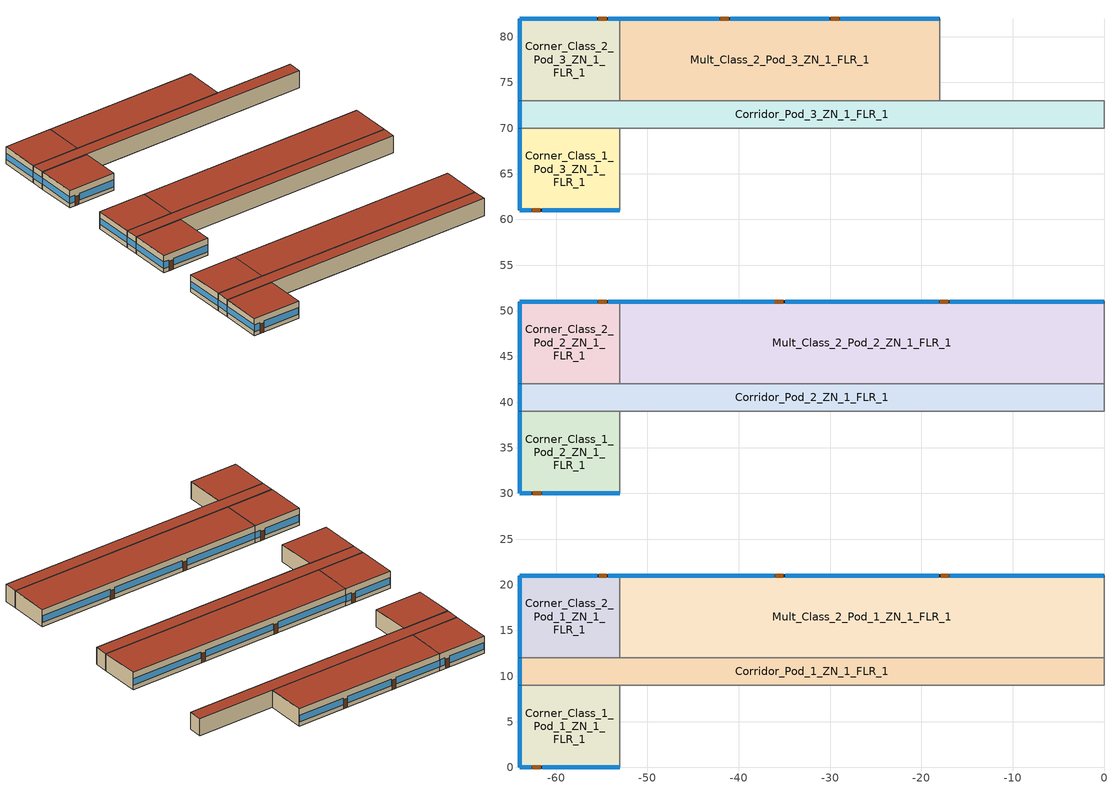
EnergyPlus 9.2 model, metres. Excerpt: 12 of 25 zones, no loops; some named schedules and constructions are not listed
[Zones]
Corner_Class_1_Pod_1_ZN_1_FLR_1
 floor ground (Corner_Class_1_Pod_1_ZN_1_FLR_1_Floor_Ffactor-en-std-replaceme-res-replaceme): -64,9 -53,9 -53,0 -64,0 z0
 wall outside (ext-wall-en-std-replaceme-res-replaceme): -64,9 -64,0 -53,0 z0:4
 wall to Mult_Class_1_Pod_1_ZN_1_FLR_1 (int-wall-en-std-replaceme-res-replaceme): -53,0 -53,9 z0:4
 wall to Corridor_Pod_1_ZN_1_FLR_1 (int-wall-en-std-replaceme-res-replaceme): -53,9 -64,9 z0:4
 window (ext-window-en-std-replaceme): -64,8.95 -64,0.05 z1.1:2.52; -63.95,0 -62.73,0 / -61.51,0 -53.05,0 z0.92:2.51
 door (ext-door-en-std-replaceme): -62.59,0 -61.68,0 z0:2.13
 roof outside (ext-roof-en-std-replaceme-res-replaceme): -64,0 -53,0 -53,9 -64,9 z4
Corridor_Pod_1_ZN_1_FLR_1
 floor ground (Corridor_Pod_1_ZN_1_FLR_1_Floor_Ffactor-en-std-replaceme-res-replaceme): -64,12 0,12 0,9 -64,9 z0
 wall outside (ext-wall-en-std-replaceme-res-replaceme): -64,12 -64,9 z0:4
 wall to Mult_Class_1_Pod_1_ZN_1_FLR_1 (int-wall-en-std-replaceme-res-replaceme): -53,9 0,9 z0:4
 wall to Main_Corridor_ZN_1_FLR_1 (int-wall-en-std-replaceme-res-replaceme): 0,9 0,12 z0:4
 wall to Mult_Class_2_Pod_1_ZN_1_FLR_1 (int-wall-en-std-replaceme-res-replaceme): 0,12 -53,12 z0:4
 wall to Corner_Class_2_Pod_1_ZN_1_FLR_1 (int-wall-en-std-replaceme-res-replaceme): -53,12 -64,12 z0:4
 window (ext-window-en-std-replaceme): -64,11.95 -64,9.05 z1.1:2.55
 roof outside (ext-roof-en-std-replaceme-res-replaceme): -64,9 0,9 0,12 -64,12 z4
Corner_Class_2_Pod_1_ZN_1_FLR_1
 floor ground (Corner_Class_2_Pod_1_ZN_1_FLR_1_Floor_Ffactor-en-std-replaceme-res-replaceme): -64,21 -53,21 -53,12 -64,12 z0
 wall outside (ext-wall-en-std-replaceme-res-replaceme): -53,21 -64,21 -64,12 z0:4
 wall to Mult_Class_2_Pod_1_ZN_1_FLR_1 (int-wall-en-std-replaceme-res-replaceme): -53,12 -53,21 z0:4
 window (ext-window-en-std-replaceme): -64,20.95 -64,12.05 z1.1:2.52; -53.05,21 -54.27,21 / -55.49,21 -63.95,21 z0.92:2.51
 door (ext-door-en-std-replaceme): -54.43,21 -55.34,21 z0:2.13
 roof outside (ext-roof-en-std-replaceme-res-replaceme): -64,12 -53,12 -53,21 -64,21 z4
Mult_Class_2_Pod_1_ZN_1_FLR_1
 floor ground (Mult_Class_2_Pod_1_ZN_1_FLR_1_Floor_Ffactor-en-std-replaceme-res-replaceme): -53,21 0,21 0,12 -53,12 z0
 wall outside (ext-wall-en-std-replaceme-res-replaceme): 0,21 -53,21 z0:4
 wall to Main_Corridor_ZN_1_FLR_1 (int-wall-en-std-replaceme-res-replaceme): 0,12 0,21 z0:4
 window (ext-window-en-std-replaceme): -0.05,21 -16.87,21 / -18.09,21 -34.91,21 / -36.13,21 -52.95,21 z1.03:2.5
 door (ext-door-en-std-replaceme): -16.98,21 -17.89,21 / -35.09,21 -36.01,21 z0:2.13
 roof outside (ext-roof-en-std-replaceme-res-replaceme): -53,12 0,12 0,21 -53,21 z4
Corner_Class_1_Pod_2_ZN_1_FLR_1
 floor ground (Corner_Class_1_Pod_2_ZN_1_FLR_1_Floor_Ffactor-en-std-replaceme-res-replaceme): -64,39 -53,39 -53,30 -64,30 z0
 wall outside (ext-wall-en-std-replaceme-res-replaceme): -64,39 -64,30 -53,30 z0:4
 wall to Mult_Class_1_Pod_2_ZN_1_FLR_1 (int-wall-en-std-replaceme-res-replaceme): -53,30 -53,39 z0:4
 wall to Corridor_Pod_2_ZN_1_FLR_1 (int-wall-en-std-replaceme-res-replaceme): -53,39 -64,39 z0:4
 window (ext-window-en-std-replaceme): -64,38.95 -64,30.05 z1.1:2.52; -63.95,30 -62.73,30 / -61.51,30 -53.05,30 z0.92:2.51
 door (ext-door-en-std-replaceme): -62.53,30 -61.62,30 z0:2.13
 roof outside (ext-roof-en-std-replaceme-res-replaceme): -64,30 -53,30 -53,39 -64,39 z4
Corridor_Pod_2_ZN_1_FLR_1
 floor ground (Corridor_Pod_2_ZN_1_FLR_1_Floor_Ffactor-en-std-replaceme-res-replaceme): -64,42 0,42 0,39 -64,39 z0
 wall outside (ext-wall-en-std-replaceme-res-replaceme): -64,42 -64,39 z0:4
 wall to Mult_Class_1_Pod_2_ZN_1_FLR_1 (int-wall-en-std-replaceme-res-replaceme): -53,39 0,39 z0:4
 wall to Main_Corridor_ZN_1_FLR_1 (int-wall-en-std-replaceme-res-replaceme): 0,39 0,42 z0:4
 wall to Mult_Class_2_Pod_2_ZN_1_FLR_1 (int-wall-en-std-replaceme-res-replaceme): 0,42 -53,42 z0:4
 wall to Corner_Class_2_Pod_2_ZN_1_FLR_1 (int-wall-en-std-replaceme-res-replaceme): -53,42 -64,42 z0:4
 window (ext-window-en-std-replaceme): -64,41.95 -64,39.05 z1.1:2.55
 roof outside (ext-roof-en-std-replaceme-res-replaceme): -64,39 0,39 0,42 -64,42 z4
Corner_Class_2_Pod_2_ZN_1_FLR_1
 floor ground (Corner_Class_2_Pod_2_ZN_1_FLR_1_Floor_Ffactor-en-std-replaceme-res-replaceme): -64,51 -53,51 -53,42 -64,42 z0
 wall outside (ext-wall-en-std-replaceme-res-replaceme): -53,51 -64,51 -64,42 z0:4
 wall to Mult_Class_2_Pod_2_ZN_1_FLR_1 (int-wall-en-std-replaceme-res-replaceme): -53,42 -53,51 z0:4
 window (ext-window-en-std-replaceme): -64,50.95 -64,42.05 z1.1:2.52; -53.05,51 -54.27,51 / -55.49,51 -63.95,51 z0.92:2.51
 door (ext-door-en-std-replaceme): -54.45,51 -55.36,51 z0:2.13
 roof outside (ext-roof-en-std-replaceme-res-replaceme): -64,42 -53,42 -53,51 -64,51 z4
Mult_Class_2_Pod_2_ZN_1_FLR_1
 floor ground (Mult_Class_2_Pod_2_ZN_1_FLR_1_Floor_Ffactor-en-std-replaceme-res-replaceme): -53,51 0,51 0,42 -53,42 z0
 wall outside (ext-wall-en-std-replaceme-res-replaceme): 0,51 -53,51 z0:4
 wall to Main_Corridor_ZN_1_FLR_1 (int-wall-en-std-replaceme-res-replaceme): 0,42 0,51 z0:4
 window (ext-window-en-std-replaceme): -0.05,51 -16.87,51 / -18.09,51 -34.91,51 / -36.13,51 -52.95,51 z1.03:2.5
 door (ext-door-en-std-replaceme): -17.05,51 -17.96,51 / -35.11,51 -36.02,51 z0:2.13
 roof outside (ext-roof-en-std-replaceme-res-replaceme): -53,42 0,42 0,51 -53,51 z4
Corner_Class_1_Pod_3_ZN_1_FLR_1
 floor ground (Corner_Class_1_Pod_3_ZN_1_FLR_1_Floor_Ffactor-en-std-replaceme-res-replaceme): -64,70 -53,70 -53,61 -64,61 z0
 wall outside (ext-wall-en-std-replaceme-res-replaceme): -64,70 -64,61 -53,61 z0:4
 wall to Mult_Class_1_Pod_3_ZN_1_FLR_1 (int-wall-en-std-replaceme-res-replaceme): -53,61 -53,70 z0:4
 wall to Corridor_Pod_3_ZN_1_FLR_1 (int-wall-en-std-replaceme-res-replaceme): -53,70 -64,70 z0:4
 window (ext-window-en-std-replaceme): -64,69.95 -64,61.05 z1.1:2.52; -63.95,61 -62.73,61 / -61.51,61 -53.05,61 z0.92:2.51
 door (ext-door-en-std-replaceme): -62.62,61 -61.7,61 z0:2.13
 roof outside (ext-roof-en-std-replaceme-res-replaceme): -64,61 -53,61 -53,70 -64,70 z4
Corridor_Pod_3_ZN_1_FLR_1
 floor ground (Corridor_Pod_3_ZN_1_FLR_1_Floor_Ffactor-en-std-replaceme-res-replaceme): -64,73 0,73 0,70 -64,70 z0
 wall outside (ext-wall-en-std-replaceme-res-replaceme): -64,73 -64,70 z0:4
 wall to Mult_Class_1_Pod_3_ZN_1_FLR_1 (int-wall-en-std-replaceme-res-replaceme): -53,70 0,70 z0:4
 wall to Library_Media_Center_ZN_1_FLR_1 (int-wall-en-std-replaceme-res-replaceme): 0,70 0,73 z0:4
 wall to Computer_Class_ZN_1_FLR_1 (int-wall-en-std-replaceme-res-replaceme): 0,73 -18,73 z0:4
 wall to Mult_Class_2_Pod_3_ZN_1_FLR_1 (int-wall-en-std-replaceme-res-replaceme): -18,73 -53,73 z0:4
 wall to Corner_Class_2_Pod_3_ZN_1_FLR_1 (int-wall-en-std-replaceme-res-replaceme): -53,73 -64,73 z0:4
 window (ext-window-en-std-replaceme): -64,72.95 -64,70.05 z1.1:2.55
 roof outside (ext-roof-en-std-replaceme-res-replaceme): -64,70 0,70 0,73 -64,73 z4
Corner_Class_2_Pod_3_ZN_1_FLR_1
 floor ground (Corner_Class_2_Pod_3_ZN_1_FLR_1_Floor_Ffactor-en-std-replaceme-res-replaceme): -64,82 -53,82 -53,73 -64,73 z0
 wall outside (ext-wall-en-std-replaceme-res-replaceme): -53,82 -64,82 -64,73 z0:4
 wall to Mult_Class_2_Pod_3_ZN_1_FLR_1 (int-wall-en-std-replaceme-res-replaceme): -53,73 -53,82 z0:4
 window (ext-window-en-std-replaceme): -53.05,82 -54.27,82 / -55.52,82 -63.95,82 z0.92:2.51; -64,81.95 -64,73.05 z1.1:2.52
 door (ext-door-en-std-replaceme): -54.44,82 -55.36,82 z0:2.13
 roof outside (ext-roof-en-std-replaceme-res-replaceme): -64,73 -53,73 -53,82 -64,82 z4
Mult_Class_2_Pod_3_ZN_1_FLR_1
 floor ground (Mult_Class_2_Pod_3_ZN_1_FLR_1_Floor_Ffactor-en-std-replaceme-res-replaceme): -53,82 -18,82 -18,73 -53,73 z0
 wall outside (ext-wall-en-std-replaceme-res-replaceme): -18,82 -53,82 z0:4
 wall to Computer_Class_ZN_1_FLR_1 (int-wall-en-std-replaceme-res-replaceme): -18,73 -18,82 z0:4
 window (ext-window-en-std-replaceme): -18.05,82 -28.87,82 / -30.09,82 -40.91,82 / -42.13,82 -52.95,82 z0.99:2.5
 door (ext-door-en-std-replaceme): -29,82 -29.92,82 / -41.09,82 -42.01,82 z0:2.13
 roof outside (ext-roof-en-std-replaceme-res-replaceme): -53,73 -18,73 -18,82 -53,82 z4
[Building]
SchoolPrimary-en-standard-RES0: North Axis=0; Terrain=City; Loads Convergence Tolerance Value=0.04; Temperature Convergence Tolerance Value=0.2; Solar Distribution=FullInteriorAndExterior; Maximum Number of Warmup Days=25; Minimum Number of Warmup Days=6
[Site:Location]
New.York-John.F.Kennedy.Intl.AP_NY_USA WMO=744860: Latitude=40.66; Longitude=-73.8; Time Zone=-5; Elevation=7
[SizingPeriod:DesignDay] Day of Month=21; DryBulb Temperature Range Modifier Type=DefaultMultipliers; Humidity Condition Type=Wetbulb; Barometric Pressure=101241; Rain Indicator=No; Snow Indicator=No; Daylight Saving Time Indicator=No
Name | Month | Day Type | Maximum DryBulb Temperature | Daily DryBulb Temperature Range | Wetbulb or DewPoint at Maximum DryBulb | Wind Speed | Wind Direction | Solar Model Indicator | Sky Clearness | ASHRAE Clear Sky Optical Depth for Beam Irradiance taub | ASHRAE Clear Sky Optical Depth for Diffuse Irradiance taud
New.York-John.F.Kennedy.Intl.AP_NY_USA Ann Htg 99.6% Condns DB | 1 | WinterDesignDay | -10.7 | 0 | -10.7 | 7.5 | 320 | ASHRAEClearSky | 0
New.York-John.F.Kennedy.Intl.AP_NY_USA Ann Clg .4% Condns DB=>MWB | 7 | SummerDesignDay | 32.1 | 7.4 | 23.1 | 5.6 | 230 | ASHRAETau |  | 0.541 | 1.8
[Site:GroundTemperature:FCfactorMethod]
January Ground Temperature=14; February Ground Temperature=7.3; March Ground Temperature=3.3; April Ground Temperature=1.2; May Ground Temperature=-0.2; June Ground Temperature=5.6; July Ground Temperature=10.9; August Ground Temperature=16.1; September Ground Temperature=21.7; October Ground Temperature=25; November Ground Temperature=24.8; December Ground Temperature=19.9
[Site:WaterMainsTemperature]
Calculation Method=Correlation; Annual Average Outdoor Air Temperature=12.4667; Maximum Difference In Monthly Average Outdoor Air Temperatures=25.2
[Material]
Std Wood 6inch-en-efficient: Roughness=MediumSmooth; Thickness=0.15; Conductivity=0.12; Density=540; Specific Heat=1210; Thermal Absorptance=0.9; Solar Absorptance=0.7; Visible Absorptance=0.7
[Construction]
InteriorFurnishings: Std Wood 6inch-en-efficient
[Zone] Type=1; Multiplier=1; Ceiling Height=4; Floor Area=autocalculate; Part of Total Floor Area=Yes
Name | Volume
Corner_Class_1_Pod_1_ZN_1_FLR_1; Corner_Class_2_Pod_1_ZN_1_FLR_1; Corner_Class_1_Pod_2_ZN_1_FLR_1; Corner_Class_2_Pod_2_ZN_1_FLR_1; Corner_Class_1_Pod_3_ZN_1_FLR_1; Corner_Class_2_Pod_3_ZN_1_FLR_1 | 396
Corridor_Pod_1_ZN_1_FLR_1; Corridor_Pod_2_ZN_1_FLR_1; Corridor_Pod_3_ZN_1_FLR_1 | 768
Mult_Class_2_Pod_1_ZN_1_FLR_1; Mult_Class_2_Pod_2_ZN_1_FLR_1 | 1908
Mult_Class_2_Pod_3_ZN_1_FLR_1 | 1260
[InternalMass] Construction=InteriorFurnishings
Name | Zone or ZoneList | Surface Area
Corner_Class_1_Pod_1_ZN_1_FLR_1_InternalMass_1 | Corner_Class_1_Pod_1_ZN_1_FLR_1 | 198
Corridor_Pod_1_ZN_1_FLR_1_InternalMass_1 | Corridor_Pod_1_ZN_1_FLR_1 | 384
Corner_Class_2_Pod_1_ZN_1_FLR_1_InternalMass_1 | Corner_Class_2_Pod_1_ZN_1_FLR_1 | 198
Mult_Class_2_Pod_1_ZN_1_FLR_1_InternalMass_1 | Mult_Class_2_Pod_1_ZN_1_FLR_1 | 954
Corner_Class_1_Pod_2_ZN_1_FLR_1_InternalMass_1 | Corner_Class_1_Pod_2_ZN_1_FLR_1 | 198
Corridor_Pod_2_ZN_1_FLR_1_InternalMass_1 | Corridor_Pod_2_ZN_1_FLR_1 | 384
Corner_Class_2_Pod_2_ZN_1_FLR_1_InternalMass_1 | Corner_Class_2_Pod_2_ZN_1_FLR_1 | 198
Mult_Class_2_Pod_2_ZN_1_FLR_1_InternalMass_1 | Mult_Class_2_Pod_2_ZN_1_FLR_1 | 954
Corner_Class_1_Pod_3_ZN_1_FLR_1_InternalMass_1 | Corner_Class_1_Pod_3_ZN_1_FLR_1 | 198
Corridor_Pod_3_ZN_1_FLR_1_InternalMass_1 | Corridor_Pod_3_ZN_1_FLR_1 | 384
Corner_Class_2_Pod_3_ZN_1_FLR_1_InternalMass_1 | Corner_Class_2_Pod_3_ZN_1_FLR_1 | 198
Mult_Class_2_Pod_3_ZN_1_FLR_1_InternalMass_1 | Mult_Class_2_Pod_3_ZN_1_FLR_1 | 630
[People] Number of People Schedule=BLDG_OCC_SCH; Fraction Radiant=0.3; Sensible Heat Fraction=AUTOCALCULATE; Activity Level Schedule=ACTIVITY_SCH; Enable ASHRAE 55 Comfort Warnings=No; Mean Radiant Temperature Calculation Type=ZoneAveraged; Work Efficiency Schedule=WORK_EFF_SCH; Clothing Insulation Calculation Method=ClothingInsulationSchedule; Clothing Insulation Schedule=CLOTHING_SCH; Air Velocity Schedule=AIR_VELO_SCH; Thermal Comfort Model 1 Type=FANGER
Name | Zone or ZoneList | Number of People Calculation Method | Zone Floor Area per Person | Number of People
Corner_Class_1_Pod_1_ZN_1_FLR_1 | Corner_Class_1_Pod_1_ZN_1_FLR_1 | Area/Person | 3.716
Corridor_Pod_1_ZN_1_FLR_1 | Corridor_Pod_1_ZN_1_FLR_1 | People |  | 0
Corner_Class_2_Pod_1_ZN_1_FLR_1 | Corner_Class_2_Pod_1_ZN_1_FLR_1 | Area/Person | 3.716
Mult_Class_2_Pod_1_ZN_1_FLR_1 | Mult_Class_2_Pod_1_ZN_1_FLR_1 | Area/Person | 3.716
Corner_Class_1_Pod_2_ZN_1_FLR_1 | Corner_Class_1_Pod_2_ZN_1_FLR_1 | Area/Person | 3.716
Corridor_Pod_2_ZN_1_FLR_1 | Corridor_Pod_2_ZN_1_FLR_1 | People |  | 0
Corner_Class_2_Pod_2_ZN_1_FLR_1 | Corner_Class_2_Pod_2_ZN_1_FLR_1 | Area/Person | 3.716
Mult_Class_2_Pod_2_ZN_1_FLR_1 | Mult_Class_2_Pod_2_ZN_1_FLR_1 | Area/Person | 3.716
Corner_Class_1_Pod_3_ZN_1_FLR_1 | Corner_Class_1_Pod_3_ZN_1_FLR_1 | Area/Person | 3.716
Corridor_Pod_3_ZN_1_FLR_1 | Corridor_Pod_3_ZN_1_FLR_1 | People |  | 0
Corner_Class_2_Pod_3_ZN_1_FLR_1 | Corner_Class_2_Pod_3_ZN_1_FLR_1 | Area/Person | 3.716
Mult_Class_2_Pod_3_ZN_1_FLR_1 | Mult_Class_2_Pod_3_ZN_1_FLR_1 | Area/Person | 3.716
[Lights] Design Level Calculation Method=Watts/Area; Return Air Fraction=0; Fraction Radiant=0.37; Fraction Visible=0.2; Fraction Replaceable=1; EndUse Subcategory=LightsWired; Return Air Fraction Calculated from Plenum Temperature=No
Name | Zone or ZoneList | Schedule | Watts per Zone Floor Area
Corner_Class_1_Pod_1_ZN_1_FLR_1_Lights | Corner_Class_1_Pod_1_ZN_1_FLR_1 | BLDG_LIGHT_CLASSROOM_SCH | 7.64238
Corridor_Pod_1_ZN_1_FLR_1_Lights | Corridor_Pod_1_ZN_1_FLR_1 | BLDG_LIGHT_CORRIDOR_SCH | 4.4132
Corner_Class_2_Pod_1_ZN_1_FLR_1_Lights | Corner_Class_2_Pod_1_ZN_1_FLR_1 | BLDG_LIGHT_CLASSROOM_SCH | 7.64238
Mult_Class_2_Pod_1_ZN_1_FLR_1_Lights | Mult_Class_2_Pod_1_ZN_1_FLR_1 | BLDG_LIGHT_CLASSROOM_SCH | 7.64238
Corner_Class_1_Pod_2_ZN_1_FLR_1_Lights | Corner_Class_1_Pod_2_ZN_1_FLR_1 | BLDG_LIGHT_CLASSROOM_SCH | 7.64238
Corridor_Pod_2_ZN_1_FLR_1_Lights | Corridor_Pod_2_ZN_1_FLR_1 | BLDG_LIGHT_CORRIDOR_SCH | 4.4132
Corner_Class_2_Pod_2_ZN_1_FLR_1_Lights | Corner_Class_2_Pod_2_ZN_1_FLR_1 | BLDG_LIGHT_CLASSROOM_SCH | 7.64238
Mult_Class_2_Pod_2_ZN_1_FLR_1_Lights | Mult_Class_2_Pod_2_ZN_1_FLR_1 | BLDG_LIGHT_CLASSROOM_SCH | 7.64238
Corner_Class_1_Pod_3_ZN_1_FLR_1_Lights | Corner_Class_1_Pod_3_ZN_1_FLR_1 | BLDG_LIGHT_CLASSROOM_SCH | 7.64238
Corridor_Pod_3_ZN_1_FLR_1_Lights | Corridor_Pod_3_ZN_1_FLR_1 | BLDG_LIGHT_CORRIDOR_SCH | 4.4132
Corner_Class_2_Pod_3_ZN_1_FLR_1_Lights | Corner_Class_2_Pod_3_ZN_1_FLR_1 | BLDG_LIGHT_CLASSROOM_SCH | 7.64238
Mult_Class_2_Pod_3_ZN_1_FLR_1_Lights | Mult_Class_2_Pod_3_ZN_1_FLR_1 | BLDG_LIGHT_CLASSROOM_SCH | 7.64238
[ElectricEquipment] Schedule=BLDG_EQUIP_SCH; Design Level Calculation Method=EquipmentLevel; Fraction Latent=0; Fraction Radiant=0.5; Fraction Lost=0; EndUse Subcategory=MiscPlug
Name | Zone or ZoneList | Design Level
Corner_Class_1_Pod_1_ZN_1_FLR_1_PlugMisc_Equip | Corner_Class_1_Pod_1_ZN_1_FLR_1 | 1485
Corridor_Pod_1_ZN_1_FLR_1_PlugMisc_Equip | Corridor_Pod_1_ZN_1_FLR_1 | 768
Corner_Class_2_Pod_1_ZN_1_FLR_1_PlugMisc_Equip | Corner_Class_2_Pod_1_ZN_1_FLR_1 | 1485
Mult_Class_2_Pod_1_ZN_1_FLR_1_PlugMisc_Equip | Mult_Class_2_Pod_1_ZN_1_FLR_1 | 7155
Corner_Class_1_Pod_2_ZN_1_FLR_1_PlugMisc_Equip | Corner_Class_1_Pod_2_ZN_1_FLR_1 | 1485
Corridor_Pod_2_ZN_1_FLR_1_PlugMisc_Equip | Corridor_Pod_2_ZN_1_FLR_1 | 768
Corner_Class_2_Pod_2_ZN_1_FLR_1_PlugMisc_Equip | Corner_Class_2_Pod_2_ZN_1_FLR_1 | 1485
Mult_Class_2_Pod_2_ZN_1_FLR_1_PlugMisc_Equip | Mult_Class_2_Pod_2_ZN_1_FLR_1 | 7155
Corner_Class_1_Pod_3_ZN_1_FLR_1_PlugMisc_Equip | Corner_Class_1_Pod_3_ZN_1_FLR_1 | 1485
Corridor_Pod_3_ZN_1_FLR_1_PlugMisc_Equip | Corridor_Pod_3_ZN_1_FLR_1 | 768
Corner_Class_2_Pod_3_ZN_1_FLR_1_PlugMisc_Equip | Corner_Class_2_Pod_3_ZN_1_FLR_1 | 1485
Mult_Class_2_Pod_3_ZN_1_FLR_1_PlugMisc_Equip | Mult_Class_2_Pod_3_ZN_1_FLR_1 | 4725
[Daylighting:Controls] Daylighting Method=SplitFlux; Lighting Control Type=Continuousoff; Minimum Input Power Fraction for Continuous or ContinuousOff Dimming Control=0.2; Minimum Light Output Fraction for Continuous or ContinuousOff Dimming Control=0.2; Number of Stepped Control Steps=3; Probability Lighting will be Reset When Needed in Manual Stepped Control=1; Maximum Allowable Discomfort Glare Index=22; Illuminance Setpoint at Reference Point 1=377; Illuminance Setpoint at Reference Point 2=377
Name | Zone | Glare Calculation Daylighting Reference Point | Glare Calculation Azimuth Angle of View Direction Clockwise from Zone yAxis | Daylighting Reference Point 1 | Fraction of Zone Controlled by Reference Point 1 | Daylighting Reference Point 2 | Fraction of Zone Controlled by Reference Point 2
Corner_Class_1_Pod_1_ZN_1_FLR_1_DaylCtrl | Corner_Class_1_Pod_1_ZN_1_FLR_1 | Corner_Class_1_Pod_1_ZN_1_FLR_1_DaylRefPt1 | 180 | Corner_Class_1_Pod_1_ZN_1_FLR_1_DaylRefPt1 | 0.56 | Corner_Class_1_Pod_1_ZN_1_FLR_1_DaylRefPt2 | 0.2
Corner_Class_2_Pod_1_ZN_1_FLR_1_DaylCtrl | Corner_Class_2_Pod_1_ZN_1_FLR_1 | Corner_Class_2_Pod_1_ZN_1_FLR_1_DaylRefPt1 | 270 | Corner_Class_2_Pod_1_ZN_1_FLR_1_DaylRefPt1 | 0.56 | Corner_Class_2_Pod_1_ZN_1_FLR_1_DaylRefPt2 | 0.22
Mult_Class_2_Pod_1_ZN_1_FLR_1_DaylCtrl | Mult_Class_2_Pod_1_ZN_1_FLR_1 | Mult_Class_2_Pod_1_ZN_1_FLR_1_DaylRefPt1 | 0 | Mult_Class_2_Pod_1_ZN_1_FLR_1_DaylRefPt1 | 0.28 | Mult_Class_2_Pod_1_ZN_1_FLR_1_DaylRefPt2 | 0.28
Corner_Class_1_Pod_2_ZN_1_FLR_1_DaylCtrl | Corner_Class_1_Pod_2_ZN_1_FLR_1 | Corner_Class_1_Pod_2_ZN_1_FLR_1_DaylRefPt1 | 180 | Corner_Class_1_Pod_2_ZN_1_FLR_1_DaylRefPt1 | 0.56 | Corner_Class_1_Pod_2_ZN_1_FLR_1_DaylRefPt2 | 0.2
Corner_Class_2_Pod_2_ZN_1_FLR_1_DaylCtrl | Corner_Class_2_Pod_2_ZN_1_FLR_1 | Corner_Class_2_Pod_2_ZN_1_FLR_1_DaylRefPt1 | 270 | Corner_Class_2_Pod_2_ZN_1_FLR_1_DaylRefPt1 | 0.56 | Corner_Class_2_Pod_2_ZN_1_FLR_1_DaylRefPt2 | 0.2
Mult_Class_2_Pod_2_ZN_1_FLR_1_DaylCtrl | Mult_Class_2_Pod_2_ZN_1_FLR_1 | Mult_Class_2_Pod_2_ZN_1_FLR_1_DaylRefPt1 | 0 | Mult_Class_2_Pod_2_ZN_1_FLR_1_DaylRefPt1 | 0.28 | Mult_Class_2_Pod_2_ZN_1_FLR_1_DaylRefPt2 | 0.28
Corner_Class_1_Pod_3_ZN_1_FLR_1_DaylCtrl | Corner_Class_1_Pod_3_ZN_1_FLR_1 | Corner_Class_1_Pod_3_ZN_1_FLR_1_DaylRefPt1 | 180 | Corner_Class_1_Pod_3_ZN_1_FLR_1_DaylRefPt1 | 0.56 | Corner_Class_1_Pod_3_ZN_1_FLR_1_DaylRefPt2 | 0.2
Corner_Class_2_Pod_3_ZN_1_FLR_1_DaylCtrl | Corner_Class_2_Pod_3_ZN_1_FLR_1 | Corner_Class_2_Pod_3_ZN_1_FLR_1_DaylRefPt1 | 270 | Corner_Class_2_Pod_3_ZN_1_FLR_1_DaylRefPt1 | 0.56 | Corner_Class_2_Pod_3_ZN_1_FLR_1_DaylRefPt2 | 0.2
Mult_Class_2_Pod_3_ZN_1_FLR_1_DaylCtrl | Mult_Class_2_Pod_3_ZN_1_FLR_1 | Mult_Class_2_Pod_3_ZN_1_FLR_1_DaylRefPt1 | 0 | Mult_Class_2_Pod_3_ZN_1_FLR_1_DaylRefPt1 | 0.28 | Mult_Class_2_Pod_3_ZN_1_FLR_1_DaylRefPt2 | 0.28
[ZoneInfiltration:DesignFlowRate] Schedule=INFIL_SCH_PNNL; Design Flow Rate Calculation Method=Flow/ExteriorArea; Constant Term Coefficient=0; Temperature Term Coefficient=0; Velocity Term Coefficient=0.224; Velocity Squared Term Coefficient=0
Name | Zone or ZoneList | Flow per Exterior Surface Area
Corner_Class_1_Pod_1_ZN_1_FLR_1_Infiltration | Corner_Class_1_Pod_1_ZN_1_FLR_1 | 0.000254325
Corridor_Pod_1_ZN_1_FLR_1_Infiltration | Corridor_Pod_1_ZN_1_FLR_1 | 3.35686e-05
Corner_Class_2_Pod_1_ZN_1_FLR_1_Infiltration | Corner_Class_2_Pod_1_ZN_1_FLR_1 | 0.000254325
Mult_Class_2_Pod_1_ZN_1_FLR_1_Infiltration | Mult_Class_2_Pod_1_ZN_1_FLR_1 | 0.00017524
Corner_Class_1_Pod_2_ZN_1_FLR_1_Infiltration | Corner_Class_1_Pod_2_ZN_1_FLR_1 | 0.000254325
Corridor_Pod_2_ZN_1_FLR_1_Infiltration | Corridor_Pod_2_ZN_1_FLR_1 | 3.35686e-05
Corner_Class_2_Pod_2_ZN_1_FLR_1_Infiltration | Corner_Class_2_Pod_2_ZN_1_FLR_1 | 0.000254325
Mult_Class_2_Pod_2_ZN_1_FLR_1_Infiltration | Mult_Class_2_Pod_2_ZN_1_FLR_1 | 0.00017524
Corner_Class_1_Pod_3_ZN_1_FLR_1_Infiltration | Corner_Class_1_Pod_3_ZN_1_FLR_1 | 0.000254325
Corridor_Pod_3_ZN_1_FLR_1_Infiltration | Corridor_Pod_3_ZN_1_FLR_1 | 3.35686e-05
Corner_Class_2_Pod_3_ZN_1_FLR_1_Infiltration | Corner_Class_2_Pod_3_ZN_1_FLR_1 | 0.000254325
Mult_Class_2_Pod_3_ZN_1_FLR_1_Infiltration | Mult_Class_2_Pod_3_ZN_1_FLR_1 | 0.00017524
[Exterior:Lights] Control Option=AstronomicalClock; EndUse Subcategory=General
Name | Schedule | Design Level
Exterior_Lights_a | Exterior_lighting_schedule_a | 150.48
Exterior_Lights_b | Exterior_lighting_schedule_b_2016 | 1645.9
Exterior_Lights_c | Exterior_lighting_schedule_c_2016 | 584.3
[HVACTEMPLATE:THERMOSTAT]
Name | Heating Setpoint Schedule | Cooling Setpoint Schedule
dual_thermostat_Corner_Class_1_Pod_1_ZN_1_FLR_1; dual_thermostat_Mult_Class_1_Pod_1_ZN_1_FLR_1; dual_thermostat_Corridor_Pod_1_ZN_1_FLR_1; dual_thermostat_Corner_Class_2_Pod_1_ZN_1_FLR_1; dual_thermostat_Mult_Class_2_Pod_1_ZN_1_FLR_1; dual_thermostat_Corner_Class_1_Pod_2_ZN_1_FLR_1; dual_thermostat_Mult_Class_1_Pod_2_ZN_1_FLR_1; dual_thermostat_Corridor_Pod_2_ZN_1_FLR_1; dual_thermostat_Corner_Class_2_Pod_2_ZN_1_FLR_1; dual_thermostat_Mult_Class_2_Pod_2_ZN_1_FLR_1; dual_thermostat_Corner_Class_1_Pod_3_ZN_1_FLR_1; dual_thermostat_Mult_Class_1_Pod_3_ZN_1_FLR_1; dual_thermostat_Corridor_Pod_3_ZN_1_FLR_1; dual_thermostat_Corner_Class_2_Pod_3_ZN_1_FLR_1; dual_thermostat_Mult_Class_2_Pod_3_ZN_1_FLR_1; dual_thermostat_Computer_Class_ZN_1_FLR_1; dual_thermostat_Main_Corridor_ZN_1_FLR_1; dual_thermostat_Lobby_ZN_1_FLR_1; dual_thermostat_Library_Media_Center_ZN_1_FLR_1 | HTGSETP_SCH_YES_OPTIMUM | CLGSETP_SCH_YES_OPTIMUM
dual_thermostat_Mech_ZN_1_FLR_1; dual_thermostat_Bath_ZN_1_FLR_1 | HTGSETP_SCH_Setback | CLGSETP_SCH_setup
dual_thermostat_Offices_ZN_1_FLR_1 | HTGSETP_SCH_YES_OPTIMUM_w_SB | CLGSETP_SCH_YES_OPTIMUM_w_SB
dual_thermostat_Gym_ZN_1_FLR_1; dual_thermostat_Kitchen_ZN_1_FLR_1; dual_thermostat_Cafeteria_ZN_1_FLR_1 | HTGSETP_SCH_NO_OPTIMUM | CLGSETP_SCH_NO_OPTIMUM
[HVACTEMPLATE:ZONE:IDEALLOADSAIRSYSTEM] System Availability Schedule=ALWAYS_ON; Maximum Heating Supply Air Temperature=40; Minimum Cooling Supply Air Temperature=12.8; Maximum Heating Supply Air Humidity Ratio=0.008; Minimum Cooling Supply Air Humidity Ratio=0.0085; Heating Limit=LimitFlowRateAndCapacity; Maximum Heating Air Flow Rate=autosize; Maximum Sensible Heating Capacity=autosize; Cooling Limit=LimitFlowRateAndCapacity; Maximum Cooling Air Flow Rate=autosize; Maximum Total Cooling Capacity=autosize; Heating Availability Schedule=ALWAYS_ON; Cooling Availability Schedule=ALWAYS_ON; Dehumidification Control Type=None; Cooling Sensible Heat Ratio=0.7; Humidification Control Type=None; Humidification Setpoint=65; Outdoor Air Method=Flow/Area; Outdoor Air Flow Rate per Person=0.00944; Outdoor Air Flow Rate per Zone=0; Demand Controlled Ventilation Type=None; Outdoor Air Economizer Type=DifferentialEnthalpy; Heat Recovery Type=None; Sensible Heat Recovery Effectiveness=0.7; Latent Heat Recovery Effectiveness=0.65
Name | Template Thermostat | Outdoor Air Flow Rate per Zone Floor Area
Corner_Class_1_Pod_1_ZN_1_FLR_1 | dual_thermostat_Corner_Class_1_Pod_1_ZN_1_FLR_1 | 0.00187948
Corridor_Pod_1_ZN_1_FLR_1 | dual_thermostat_Corridor_Pod_1_ZN_1_FLR_1 | 0.000304781
Corner_Class_2_Pod_1_ZN_1_FLR_1 | dual_thermostat_Corner_Class_2_Pod_1_ZN_1_FLR_1 | 0.00187948
Mult_Class_2_Pod_1_ZN_1_FLR_1 | dual_thermostat_Mult_Class_2_Pod_1_ZN_1_FLR_1 | 0.00187948
Corner_Class_1_Pod_2_ZN_1_FLR_1 | dual_thermostat_Corner_Class_1_Pod_2_ZN_1_FLR_1 | 0.00187948
Corridor_Pod_2_ZN_1_FLR_1 | dual_thermostat_Corridor_Pod_2_ZN_1_FLR_1 | 0.000304781
Corner_Class_2_Pod_2_ZN_1_FLR_1 | dual_thermostat_Corner_Class_2_Pod_2_ZN_1_FLR_1 | 0.00187948
Mult_Class_2_Pod_2_ZN_1_FLR_1 | dual_thermostat_Mult_Class_2_Pod_2_ZN_1_FLR_1 | 0.00187948
Corner_Class_1_Pod_3_ZN_1_FLR_1 | dual_thermostat_Corner_Class_1_Pod_3_ZN_1_FLR_1 | 0.00187948
Corridor_Pod_3_ZN_1_FLR_1 | dual_thermostat_Corridor_Pod_3_ZN_1_FLR_1 | 0.000304781
Corner_Class_2_Pod_3_ZN_1_FLR_1 | dual_thermostat_Corner_Class_2_Pod_3_ZN_1_FLR_1 | 0.00187948
Mult_Class_2_Pod_3_ZN_1_FLR_1 | dual_thermostat_Mult_Class_2_Pod_3_ZN_1_FLR_1 | 0.00187948
[EnergyManagementSystem:Sensor]
Name | OutputVariable or OutputMeter | OutputVariable or OutputMeter Index Key
Facility_Int_LTG | InteriorLights:Electricity
OAT_F | Site Outdoor Air Drybulb Temperature
OAT | Site Outdoor Air Drybulb Temperature | Environment
ActualOccupancy | Schedule Value | Offices Binary Occupancy
cCL1_Pod_1_ZN_1_FLR_1_LSr | Zone Lights Electric Power | Corner_Class_1_Pod_1_ZN_1_FLR_1
cCL1_Pod_1_ZN_1_FLR_1_OSr; cPOD1_ZN_1_FLR_1_OSr; cPOD2_ZN_1_FLR_1_OSr; cPOD3_ZN_1_FLR_1_OSr; Main_Corridor_ZN_1_FLR_1_OSr; Lobby_ZN_1_FLR_1_OSr; Mech_ZN_1_FLR_1_OSr; Bath_ZN_1_FLR_1_OSr | People Occupant Count | Corner_Class_1_Pod_1_ZN_1_FLR_1
cPOD1_ZN_1_FLR_1_LSr | Zone Lights Electric Power | Corridor_Pod_1_ZN_1_FLR_1
cCL2_Pod_1_ZN_1_FLR_1_LSr | Zone Lights Electric Power | Corner_Class_2_Pod_1_ZN_1_FLR_1
cCL2_Pod_1_ZN_1_FLR_1_OSr | People Occupant Count | Corner_Class_2_Pod_1_ZN_1_FLR_1
mCl2_Pod_1_ZN_1_FLR_1_LSr | Zone Lights Electric Power | Mult_Class_2_Pod_1_ZN_1_FLR_1
mCl2_Pod_1_ZN_1_FLR_1_OSr | People Occupant Count | Mult_Class_2_Pod_1_ZN_1_FLR_1
cCL1_Pod_2_ZN_1_FLR_1_LSr | Zone Lights Electric Power | Corner_Class_1_Pod_2_ZN_1_FLR_1
cCL1_Pod_2_ZN_1_FLR_1_OSr | People Occupant Count | Corner_Class_1_Pod_2_ZN_1_FLR_1
cPOD2_ZN_1_FLR_1_LSr | Zone Lights Electric Power | Corridor_Pod_2_ZN_1_FLR_1
cCL2_Pod_2_ZN_1_FLR_1_LSr | Zone Lights Electric Power | Corner_Class_2_Pod_2_ZN_1_FLR_1
cCL2_Pod_2_ZN_1_FLR_1_OSr | People Occupant Count | Corner_Class_2_Pod_2_ZN_1_FLR_1
mCl2_Pod_2_ZN_1_FLR_1_LSr | Zone Lights Electric Power | Mult_Class_2_Pod_2_ZN_1_FLR_1
mCl2_Pod_2_ZN_1_FLR_1_OSr | People Occupant Count | Mult_Class_2_Pod_2_ZN_1_FLR_1
cCL1_Pod_3_ZN_1_FLR_1_LSr | Zone Lights Electric Power | Corner_Class_1_Pod_3_ZN_1_FLR_1
cCL1_Pod_3_ZN_1_FLR_1_OSr | People Occupant Count | Corner_Class_1_Pod_3_ZN_1_FLR_1
cPOD3_ZN_1_FLR_1_LSr | Zone Lights Electric Power | Corridor_Pod_3_ZN_1_FLR_1
cCL2_Pod_3_ZN_1_FLR_1_LSr | Zone Lights Electric Power | Corner_Class_2_Pod_3_ZN_1_FLR_1
cCL2_Pod_3_ZN_1_FLR_1_OSr | People Occupant Count | Corner_Class_2_Pod_3_ZN_1_FLR_1
mCl2_Pod_3_ZN_1_FLR_1_LSr | Zone Lights Electric Power | Mult_Class_2_Pod_3_ZN_1_FLR_1
mCl2_Pod_3_ZN_1_FLR_1_OSr | People Occupant Count | Mult_Class_2_Pod_3_ZN_1_FLR_1
[EnergyManagementSystem:Actuator]
Name | Actuated Component Unique | Actuated Component Type | Actuated Component Control Type
CLGSETP_SCH_Actuator | CLGSETP_SCH_Yes_Optimum | Schedule:Compact | Schedule Value
CLGSETP_SCH_w_SB_Actuator | CLGSETP_SCH_Yes_Optimum_w_SB | Schedule:Compact | Schedule Value
HTGSETP_SCH_Actuator | HTGSETP_SCH_Yes_Optimum | Schedule:Compact | Schedule Value
HTGSETP_SCH_w_SB_Actuator | HTGSETP_SCH_Yes_Optimum_w_SB | Schedule:Compact | Schedule Value
cCL1_Pod_1_ZN_1_FLR_1_LAr | Corner_Class_1_Pod_1_ZN_1_FLR_1_lights | Lights | Electric Power Level
mCl1_Pod_1_ZN_1_FLR_1_LAr | Mult_Class_1_Pod_1_ZN_1_FLR_1_lights | Lights | Electric Power Level
cPOD1_ZN_1_FLR_1_LAr | Corridor_Pod_1_ZN_1_FLR_1_lights | Lights | Electric Power Level
cCL2_Pod_1_ZN_1_FLR_1_LAr | Corner_Class_2_Pod_1_ZN_1_FLR_1_lights | Lights | Electric Power Level
mCl2_Pod_1_ZN_1_FLR_1_LAr | Mult_Class_2_Pod_1_ZN_1_FLR_1_lights | Lights | Electric Power Level
cCL1_Pod_2_ZN_1_FLR_1_LAr | Corner_Class_1_Pod_2_ZN_1_FLR_1_lights | Lights | Electric Power Level
mCl1_Pod_2_ZN_1_FLR_1_LAr | Mult_Class_1_Pod_2_ZN_1_FLR_1_lights | Lights | Electric Power Level
cPOD2_ZN_1_FLR_1_LAr | Corridor_Pod_2_ZN_1_FLR_1_lights | Lights | Electric Power Level
cCL2_Pod_2_ZN_1_FLR_1_LAr | Corner_Class_2_Pod_2_ZN_1_FLR_1_lights | Lights | Electric Power Level
mCl2_Pod_2_ZN_1_FLR_1_LAr | Mult_Class_2_Pod_2_ZN_1_FLR_1_lights | Lights | Electric Power Level
cCL1_Pod_3_ZN_1_FLR_1_LAr | Corner_Class_1_Pod_3_ZN_1_FLR_1_lights | Lights | Electric Power Level
mCl1_Pod_3_ZN_1_FLR_1_LAr | Mult_Class_1_Pod_3_ZN_1_FLR_1_lights | Lights | Electric Power Level
cPOD3_ZN_1_FLR_1_LAr | Corridor_Pod_3_ZN_1_FLR_1_lights | Lights | Electric Power Level
cCL2_Pod_3_ZN_1_FLR_1_LAr | Corner_Class_2_Pod_3_ZN_1_FLR_1_lights | Lights | Electric Power Level
mCl2_Pod_3_ZN_1_FLR_1_LAr | Mult_Class_2_Pod_3_ZN_1_FLR_1_lights | Lights | Electric Power Level
cPCLZN_1_FLR_1_LAr | Computer_Class_ZN_1_FLR_1_lights | Lights | Electric Power Level
Main_Corridor_ZN_1_FLR_1_LAr | Main_Corridor_ZN_1_FLR_1_lights | Lights | Electric Power Level
Lobby_ZN_1_FLR_1_LAr | Lobby_ZN_1_FLR_1_lights | Lights | Electric Power Level
Mech_ZN_1_FLR_1_LAr | Mech_ZN_1_FLR_1_lights | Lights | Electric Power Level
Bath_ZN_1_FLR_1_LAr | Bath_ZN_1_FLR_1_lights | Lights | Electric Power Level
Offices_ZN_1_FLR_1_LAr | Offices_ZN_1_FLR_1_lights | Lights | Electric Power Level
Gym_ZN_1_FLR_1_LAr | Gym_ZN_1_FLR_1_lights | Lights | Electric Power Level
Kitchen_ZN_1_FLR_1_LAr | Kitchen_ZN_1_FLR_1_lights | Lights | Electric Power Level
Cafeteria_ZN_1_FLR_1_LAr | Cafeteria_ZN_1_FLR_1_lights | Lights | Electric Power Level
LMC_ZN_1_FLR_1_LAr | Library_Media_Center_ZN_1_FLR_1_lights | Lights | Electric Power Level
[EnergyManagementSystem:ProgramCallingManager]
Transformer_Load_Prog_Manager: AfterPredictorAfterHVACManagers; Transformer_Load_Prog
OA_BASED_OPTIMUM_START_EMS_Program Manager: BeginTimestepBeforePredictor; OA_BASED_OPTIMUM_START_EMS_Program
BoilerParManager: BeginNewEnvironment; SetBoilerPar
SET_cCL1_Pod_1_ZN_1_FLR_1_Light_EMS_Program_Prog_Manager: BeginTimestepBeforePredictor; SET_cCL1_Pod_1_ZN_1_FLR_1_Light_EMS_Program
SET_mCl1_Pod_1_ZN_1_FLR_1_Light_EMS_Program_Prog_Manager: BeginTimestepBeforePredictor; SET_mCl1_Pod_1_ZN_1_FLR_1_Light_EMS_Program
SET_cPOD1_ZN_1_FLR_1_Light_EMS_Program_Prog_Manager: BeginTimestepBeforePredictor; SET_cPOD1_ZN_1_FLR_1_Light_EMS_Program
SET_cCL2_Pod_1_ZN_1_FLR_1_Light_EMS_Program_Prog_Manager: BeginTimestepBeforePredictor; SET_cCL2_Pod_1_ZN_1_FLR_1_Light_EMS_Program
SET_mCl2_Pod_1_ZN_1_FLR_1_Light_EMS_Program_Prog_Manager: BeginTimestepBeforePredictor; SET_mCl2_Pod_1_ZN_1_FLR_1_Light_EMS_Program
SET_cCL1_Pod_2_ZN_1_FLR_1_Light_EMS_Program_Prog_Manager: BeginTimestepBeforePredictor; SET_cCL1_Pod_2_ZN_1_FLR_1_Light_EMS_Program
SET_mCl1_Pod_2_ZN_1_FLR_1_Light_EMS_Program_Prog_Manager: BeginTimestepBeforePredictor; SET_mCl1_Pod_2_ZN_1_FLR_1_Light_EMS_Program
SET_cPOD2_ZN_1_FLR_1_Light_EMS_Program_Prog_Manager: BeginTimestepBeforePredictor; SET_cPOD2_ZN_1_FLR_1_Light_EMS_Program
SET_cCL2_Pod_2_ZN_1_FLR_1_Light_EMS_Program_Prog_Manager: BeginTimestepBeforePredictor; SET_cCL2_Pod_2_ZN_1_FLR_1_Light_EMS_Program
SET_mCl2_Pod_2_ZN_1_FLR_1_Light_EMS_Program_Prog_Manager: BeginTimestepBeforePredictor; SET_mCl2_Pod_2_ZN_1_FLR_1_Light_EMS_Program
SET_cCL1_Pod_3_ZN_1_FLR_1_Light_EMS_Program_Prog_Manager: BeginTimestepBeforePredictor; SET_cCL1_Pod_3_ZN_1_FLR_1_Light_EMS_Program
SET_mCl1_Pod_3_ZN_1_FLR_1_Light_EMS_Program_Prog_Manager: BeginTimestepBeforePredictor; SET_mCl1_Pod_3_ZN_1_FLR_1_Light_EMS_Program
SET_cPOD3_ZN_1_FLR_1_Light_EMS_Program_Prog_Manager: BeginTimestepBeforePredictor; SET_cPOD3_ZN_1_FLR_1_Light_EMS_Program
SET_cCL2_Pod_3_ZN_1_FLR_1_Light_EMS_Program_Prog_Manager: BeginTimestepBeforePredictor; SET_cCL2_Pod_3_ZN_1_FLR_1_Light_EMS_Program
SET_mCl2_Pod_3_ZN_1_FLR_1_Light_EMS_Program_Prog_Manager: BeginTimestepBeforePredictor; SET_mCl2_Pod_3_ZN_1_FLR_1_Light_EMS_Program
SET_cPCLZN_1_FLR_1_Light_EMS_Program_Prog_Manager: BeginTimestepBeforePredictor; SET_cPCLZN_1_FLR_1_Light_EMS_Program
SET_Main_Corridor_ZN_1_FLR_1_Light_EMS_Program_Prog_Manager: BeginTimestepBeforePredictor; SET_Main_Corridor_ZN_1_FLR_1_Light_EMS_Program
SET_Lobby_ZN_1_FLR_1_Light_EMS_Program_Prog_Manager: BeginTimestepBeforePredictor; SET_Lobby_ZN_1_FLR_1_Light_EMS_Program
SET_Mech_ZN_1_FLR_1_Light_EMS_Program_Prog_Manager: BeginTimestepBeforePredictor; SET_Mech_ZN_1_FLR_1_Light_EMS_Program
SET_Bath_ZN_1_FLR_1_Light_EMS_Program_Prog_Manager: BeginTimestepBeforePredictor; SET_Bath_ZN_1_FLR_1_Light_EMS_Program
SET_Offices_ZN_1_FLR_1_Light_EMS_Program_Prog_Manager: BeginTimestepBeforePredictor; SET_Offices_ZN_1_FLR_1_Light_EMS_Program
SET_Gym_ZN_1_FLR_1_Light_EMS_Program_Prog_Manager: BeginTimestepBeforePredictor; SET_Gym_ZN_1_FLR_1_Light_EMS_Program
SET_Kitchen_ZN_1_FLR_1_Light_EMS_Program_Prog_Manager: BeginTimestepBeforePredictor; SET_Kitchen_ZN_1_FLR_1_Light_EMS_Program
SET_Cafeteria_ZN_1_FLR_1_Light_EMS_Program_Prog_Manager: BeginTimestepBeforePredictor; SET_Cafeteria_ZN_1_FLR_1_Light_EMS_Program
SET_LMC_ZN_1_FLR_1_Light_EMS_Program_Prog_Manager: BeginTimestepBeforePredictor; SET_LMC_ZN_1_FLR_1_Light_EMS_Program
[EnergyManagementSystem:Program]
Transformer_Load_Prog: SET Wired_LTG = Facility_Int_LTG*0.0119
OA_BASED_OPTIMUM_START_EMS_Program: IF DaylightSavings==0 && DayOfWeek>1 && DayOfWeek<>7 && Hour==6 && OAT<23.9 && OAT>1.7; SET CLGSETP_SCH_Actuator = 26.7; SET HTGSETP_SCH_Actuator = 15.6; SET CLGSETP_SCH_w_SB_Actuator = 26.7; SET HTGSETP_SCH_w_SB_Actuator = 15.6; ELSEIF DaylightSavings==1 && DayOfWeek>1 && DayOfWeek<>7 && Hour==5 && OAT<23.9 && OAT>1.7; SET CLGSETP_SCH_Actuator = 26.7; SET HTGSETP_SCH_Actuator = 15.6; SET CLGSETP_SCH_w_SB_Actuator = 26.7; SET HTGSETP_SCH_w_SB_Actuator = 15.6; ELSE; SET CLGSETP_SCH_Actuator = NULL; SET HTGSETP_SCH_Actuator = NULL; SET CLGSETP_SCH_w_SB_Actuator = NULL; SET HTGSETP_SCH_w_SB_Actuator = NULL; ENDIF
SetBoilerPar: SET CapRated =  285546.06; SET EtRated =  0.8; SET CapRated = (CapRated *3.412)/1000; SET SkinLossRate = 0.02; SET BoilerType = 1; IF BoilerType  == 1; IF CapRated >10000; SET PLRx = 0.2; ELSEIF CapRated >5000; SET PLRx = 0.25; ELSEIF CapRated >1000; SET PLRx = 0.33; ELSE; SET BoilerType = 2; SET PLRx = 0.2; ENDIF; ELSE; SET PLRx = 0.2; ENDIF; IF BoilerType == 1; SET CurveX = 0.975 + 0.305 * PLRx - 0.527 * (PLRx^2) + 0.249 * (PLRx^3); ELSE; SET CurveX = 0.907 + 0.320 * PLRx - 0.420 * (PLRx^2) + 0.193 * (PLRx^3); ENDIF; SET LoadX = CapRated * PLRx; SET Etx = CurveX * EtRated; SET InputEx = LoadX/Etx; SET SkinEx = CapRated * SkinLossRate; SET Ecx = (LoadX + SkinEx)/InputEx
SET_cCL1_Pod_1_ZN_1_FLR_1_Light_EMS_Program: SET cCL1_Pod_1_ZN_1_FLR_1_LSr_IP=0.093*cCL1_Pod_1_ZN_1_FLR_1_LSr/cCL1_Pod_1_ZN_1_FLR_1_Area; IF (cCL1_Pod_1_ZN_1_FLR_1_OSr <= 0) && (cCL1_Pod_1_ZN_1_FLR_1_LSr_IP >= 0.02); SET cCL1_Pod_1_ZN_1_FLR_1_LAr = 0.02*cCL1_Pod_1_ZN_1_FLR_1_Area/0.09290304; ELSE; SET cCL1_Pod_1_ZN_1_FLR_1_LAr = NULL; ENDIF
SET_mCl1_Pod_1_ZN_1_FLR_1_Light_EMS_Program: SET mCl1_Pod_1_ZN_1_FLR_1_LSr_IP=0.093*mCl1_Pod_1_ZN_1_FLR_1_LSr/mCl1_Pod_1_ZN_1_FLR_1_Area; IF (mCl1_Pod_1_ZN_1_FLR_1_OSr <= 0) && (mCl1_Pod_1_ZN_1_FLR_1_LSr_IP >= 0.02); SET mCl1_Pod_1_ZN_1_FLR_1_LAr = 0.02*mCl1_Pod_1_ZN_1_FLR_1_Area/0.09290304; ELSE; SET mCl1_Pod_1_ZN_1_FLR_1_LAr = NULL; ENDIF
SET_cPOD1_ZN_1_FLR_1_Light_EMS_Program: SET cPOD1_ZN_1_FLR_1_LSr_IP=0.093*cPOD1_ZN_1_FLR_1_LSr/cPOD1_ZN_1_FLR_1_Area; IF (cPOD1_ZN_1_FLR_1_OSr <= 0) && (cPOD1_ZN_1_FLR_1_LSr_IP >= 0.02); SET cPOD1_ZN_1_FLR_1_LAr = 0.02*cPOD1_ZN_1_FLR_1_Area/0.09290304; ELSE; SET cPOD1_ZN_1_FLR_1_LAr = NULL; ENDIF
SET_cCL2_Pod_1_ZN_1_FLR_1_Light_EMS_Program: SET cCL2_Pod_1_ZN_1_FLR_1_LSr_IP=0.093*cCL2_Pod_1_ZN_1_FLR_1_LSr/cCL2_Pod_1_ZN_1_FLR_1_Area; IF (cCL2_Pod_1_ZN_1_FLR_1_OSr <= 0) && (cCL2_Pod_1_ZN_1_FLR_1_LSr_IP >= 0.02); SET cCL2_Pod_1_ZN_1_FLR_1_LAr = 0.02*cCL2_Pod_1_ZN_1_FLR_1_Area/0.09290304; ELSE; SET cCL2_Pod_1_ZN_1_FLR_1_LAr = NULL; ENDIF
SET_mCl2_Pod_1_ZN_1_FLR_1_Light_EMS_Program: SET mCl2_Pod_1_ZN_1_FLR_1_LSr_IP=0.093*mCl2_Pod_1_ZN_1_FLR_1_LSr/mCl2_Pod_1_ZN_1_FLR_1_Area; IF (mCl2_Pod_1_ZN_1_FLR_1_OSr <= 0) && (mCl2_Pod_1_ZN_1_FLR_1_LSr_IP >= 0.02); SET mCl2_Pod_1_ZN_1_FLR_1_LAr = 0.02*mCl2_Pod_1_ZN_1_FLR_1_Area/0.09290304; ELSE; SET mCl2_Pod_1_ZN_1_FLR_1_LAr = NULL; ENDIF
SET_cCL1_Pod_2_ZN_1_FLR_1_Light_EMS_Program: SET cCL1_Pod_2_ZN_1_FLR_1_LSr_IP=0.093*cCL1_Pod_2_ZN_1_FLR_1_LSr/cCL1_Pod_2_ZN_1_FLR_1_Area; IF (cCL1_Pod_2_ZN_1_FLR_1_OSr <= 0) && (cCL1_Pod_2_ZN_1_FLR_1_LSr_IP >= 0.02); SET cCL1_Pod_2_ZN_1_FLR_1_LAr = 0.02*cCL1_Pod_2_ZN_1_FLR_1_Area/0.09290304; ELSE; SET cCL1_Pod_2_ZN_1_FLR_1_LAr = NULL; ENDIF
[EnergyManagementSystem:InternalVariable] Internal Data Type=Zone Floor Area
Name | Internal Data Index Key
cCL1_Pod_1_ZN_1_FLR_1_Area | Corner_Class_1_Pod_1_ZN_1_FLR_1
cPOD1_ZN_1_FLR_1_Area | Corridor_Pod_1_ZN_1_FLR_1
cCL2_Pod_1_ZN_1_FLR_1_Area | Corner_Class_2_Pod_1_ZN_1_FLR_1
mCl2_Pod_1_ZN_1_FLR_1_Area | Mult_Class_2_Pod_1_ZN_1_FLR_1
cCL1_Pod_2_ZN_1_FLR_1_Area | Corner_Class_1_Pod_2_ZN_1_FLR_1
cPOD2_ZN_1_FLR_1_Area | Corridor_Pod_2_ZN_1_FLR_1
cCL2_Pod_2_ZN_1_FLR_1_Area | Corner_Class_2_Pod_2_ZN_1_FLR_1
mCl2_Pod_2_ZN_1_FLR_1_Area | Mult_Class_2_Pod_2_ZN_1_FLR_1
cCL1_Pod_3_ZN_1_FLR_1_Area | Corner_Class_1_Pod_3_ZN_1_FLR_1
cPOD3_ZN_1_FLR_1_Area | Corridor_Pod_3_ZN_1_FLR_1
cCL2_Pod_3_ZN_1_FLR_1_Area | Corner_Class_2_Pod_3_ZN_1_FLR_1
mCl2_Pod_3_ZN_1_FLR_1_Area | Mult_Class_2_Pod_3_ZN_1_FLR_1
[Schedule:Compact]
BLDG_LIGHT_CLASSROOM_SCH: Through: 6/30, For: Weekdays, Until: 7:00, 0.1773, Until: 8:00, 0.9, Until: 21:00, 0.598291, Until: 24:00, 0.1773, For: SummerDesignDay, Until: 24:00, 1, For: WinterDesignDay, Until: 24:00, 0, For: WeekEnds Holidays AllOtherDays, Until: 24:00, 0.1773, Through: 9/1, For: Weekdays, Until: 8:00, 0.1773, Until: 20:00, 0.332384, Until: 21:00, 0.117863, Until: 24:00, 0.1773, For: SummerDesignDay, Until: 24:00, 1, For: WinterDesignDay, Until: 24:00, 0, For: WeekEnds Holidays AllOtherDays, Until: 24:00, 0.1773, Through: 12/31, For: Weekdays, Until: 7:00, 0.1773, Until: 8:00, 0.9, Until: 21:00, 0.598291, Until: 24:00, 0.1773, For: SummerDesignDay, Until: 24:00, 1, For: WinterDesignDay, Until: 24:00, 0, For: WeekEnds Holidays AllOtherDays, Until: 24:00, 0.1773
BLDG_LIGHT_CORRIDOR_SCH: Through: 6/30, For: Weekdays, Until: 7:00, 0.1773, Until: 8:00, 0.9, Until: 21:00, 0.560781, Until: 24:00, 0.1773, For: SummerDesignDay, Until: 24:00, 1, For: WinterDesignDay, Until: 24:00, 0, For: WeekEnds Holidays AllOtherDays, Until: 24:00, 0.1773, Through: 9/1, For: Weekdays, Until: 8:00, 0.1773, Until: 20:00, 0.311545, Until: 21:00, 0.110474, Until: 24:00, 0.1773, For: SummerDesignDay, Until: 24:00, 1, For: WinterDesignDay, Until: 24:00, 0, For: WeekEnds Holidays AllOtherDays, Until: 24:00, 0.1773, Through: 12/31, For: Weekdays, Until: 7:00, 0.1773, Until: 8:00, 0.9, Until: 21:00, 0.560781, Until: 24:00, 0.1773, For: SummerDesignDay, Until: 24:00, 1, For: WinterDesignDay, Until: 24:00, 0, For: WeekEnds Holidays AllOtherDays, Until: 24:00, 0.1773
BLDG_EQUIP_SCH: Through: 6/30, For: SummerDesignDay, Until: 08:00, 0.35, Until: 17:00, 0.95, Until: 24:00, 0.35, For: WinterDesignDay, Until: 24:00, 0.35, For: Weekdays, Until: 08:00, 0.27289, Until: 17:00, 0.884088, Until: 21:00, 0.325717, Until: 24:00, 0.27289, For: WeekEnds Holidays AllOtherDays, Until: 24:00, 0.27289, Through: 9/1, For: SummerDesignDay, Until: 08:00, 0.25, Until: 17:00, 0.5, Until: 24:00, 0.25, For: WinterDesignDay, Until: 24:00, 0.25, For: Weekdays, Until: 08:00, 0.194921, Until: 17:00, 0.465309, Until: 21:00, 0.232655, Until: 24:00, 0.194921, For: WeekEnds Holidays AllOtherDays, Until: 24:00, 0.194921, Through: 12/31, For: SummerDesignDay, Until: 08:00, 0.35, Until: 17:00, 0.95, Until: 24:00, 0.35, For: WinterDesignDay, Until: 24:00, 0.35, For: Weekdays, Until: 08:00, 0.27289, Until: 17:00, 0.884088, Until: 21:00, 0.325717, Until: 24:00, 0.27289, For: WeekEnds Holidays AllOtherDays, Until: 24:00, 0.27289
BLDG_OCC_SCH: Through: 6/15, For: Weekdays, Until: 08:00, 0, Until: 16:00, 0.95, Until: 21:00, 0.15, Until: 24:00, 0, For: SummerDesignDay, Until: 08:00, 1e-09, Until: 16:00, 0.95, Until: 21:00, 0.15, Until: 24:00, 1e-09, For: WeekEnds WinterDesignDay Holidays AllOtherDays, Until: 24:00, 0, Through: 9/15, For: Weekdays, Until: 08:00, 0, Until: 16:00, 0.15, Until: 21:00, 0.15, Until: 24:00, 0, For: SummerDesignDay, Until: 08:00, 1e-09, Until: 16:00, 0.15, Until: 21:00, 0.15, Until: 24:00, 1e-09, For: WeekEnds WinterDesignDay Holidays AllOtherDays, Until: 24:00, 0, Through: 12/31, For: Weekdays, Until: 08:00, 0, Until: 16:00, 0.95, Until: 21:00, 0.15, Until: 24:00, 0, For: SummerDesignDay, Until: 08:00, 1e-09, Until: 16:00, 0.95, Until: 21:00, 0.15, Until: 24:00, 1e-09, For: WeekEnds WinterDesignDay Holidays AllOtherDays, Until: 24:00, 0
INFIL_SCH_PNNL: Through: 12/31, For: Weekdays SummerDesignDay, Until: 07:00, 1, Until: 21:00, 0.25, Until: 24:00, 1, For: WeekEnds WinterDesignDay Holidays AllOtherDays, Until: 24:00, 1
ALWAYS_ON: Through: 12/31, For: AllDays, Until: 24:00, 1
WORK_EFF_SCH: Through: 12/31, For: AllDays, Until: 24:00, 0
AIR_VELO_SCH: Through: 12/31, For: AllDays, Until: 24:00, 0.2
CLOTHING_SCH: Through: 04/30, For: AllDays, Until: 24:00, 1.1, Through: 09/30, For: AllDays, Until: 24:00, 0.6, Through: 12/31, For: AllDays, Until: 24:00, 1.1
ACTIVITY_SCH: Through: 12/31, For: AllDays, Until: 24:00, 120
Exterior_lighting_schedule_a: Through:12/31, For:AllDays, Until: 06:00, 0, Until: 24:00, 1
Exterior_lighting_schedule_b_2016: Through:12/31, For:AllDays, Until: 06:00, 0.5, Until: 24:00, 1
Exterior_lighting_schedule_c_2016: Through:12/31, For:AllDays, Until: 06:00, 0.5, Until: 18:00, 1, Until: 24:00, 0.5
